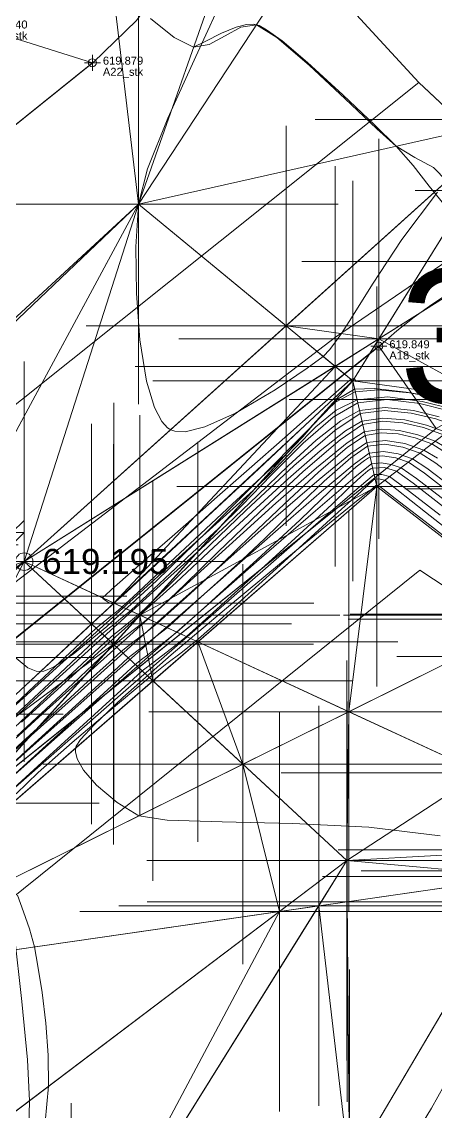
# Model space of a CAD drawing. Header units: metres. Extents: x 7511918 to 7512107, y 4692231 to 4692386.
# Drawn here: x 7511978.06 to 7511984.28, y 4692341.53 to 4692357.88 of the extents above; entities that cross this region are included whole.
import ezdxf

# ---------------------------------------------------------------- set-up
doc = ezdxf.new("R2010")
doc.units = ezdxf.units.M
for name, color, linetype, lineweight in [('A - Rrugë_Pen_No__1', 7, 'Continuous', 0), ('germimi  modeli pikat', 1, 'Continuous', 0), ('germimi modeli izo hipse', 11, 'Continuous', 0), ('germimi modeli izo hipse krysore', 11, 'Continuous', 0), ('germimi modeli trek', 1, 'Continuous', 0), ('Nr Parceles Baze', 7, 'Continuous', 0), ('parcela', 7, 'Continuous', 0), ('Parcela Fqinje', 251, 'Continuous', 0), ('rruga_matjet', 45, 'Continuous', 0), ('shtyll elektrike', 1, 'Continuous', 0), ('terreni  izohipset themelore', 211, 'Continuous', 0), ('terreni  pikat modelit', 133, 'Continuous', 0), ('terreni izohipset kryesore', 212, 'Continuous', 0), ('terreni trek modelit', 132, 'Continuous', 0), ('Themel pllaka o3 ferizaj pikat', 30, 'Continuous', 0), ('vellimi  izo kryesore', 97, 'Continuous', 0), ('vellimi  pikat', 97, 'Continuous', 0), ('vellimi  trek', 97, 'Continuous', 0), ('vellimi izo themelore', 97, 'Continuous', 0)]:
    doc.layers.add(name, color=color, linetype=linetype, lineweight=lineweight)
doc.styles.get("Standard").update_dxf_attribs({"font": 'arial.ttf'})

# ---------------------------------------------------------------- blocks, each defined once
blk = doc.blocks.new('Pole electricity_ Shtyllë Elekrike Druri - tension i lartë')
at = {"color": 1, "linetype": 'ByBlock', "lineweight": 0, "flags": 128}
for points in [[(0, 0.5), (0, 2.35), (-0.7, 1.65), (0, 1.65), (-0.7, 0.95)], [(-0.35, 0.95), (-0.7, 0.95), (-0.7, 1.3)]]:
    blk.add_lwpolyline(points, dxfattribs=at)
at = {"color": 1, "linetype": 'ByBlock', "lineweight": 0}
blk.add_circle((0, 0), 0.5, dxfattribs=at)
blk = doc.blocks.new('Shtylle_Elekrike_Druri')
at = {"color": 1, "lineweight": 0}
blk.add_blockref('Pole electricity_ Shtyllë Elekrike Druri - tension i lartë', (0, 0), dxfattribs=at)
blk = doc.blocks.new('*U61', base_point=(7511978.1, 4692349.784, 619.195))
at = {"layer": 'shtyll elektrike', "color": 0, "linetype": 'ByBlock', "lineweight": -2, "xscale": 0.2631578938478685, "yscale": 0.2631578938478685, "zscale": 0.2631578938478685}
blk.add_blockref('Shtylle_Elekrike_Druri', (7511978.1, 4692349.784, 619.195), dxfattribs=at)
at = {"layer": 'shtyll elektrike', "linetype": 'ByBlock', "insert": (7511978.37, 4692349.784, 619.195), "char_height": 0.375, "attachment_point": 4}
blk.add_mtext('619.195', dxfattribs=at)
blk = doc.blocks.new('*U345', base_point=(7511983.421, 4692353.012, 619.849))
at = {"layer": 'rruga_matjet', "linetype": 'ByBlock', "lineweight": -2}
for p, q in [((7511983.301, 4692353.012, 619.849), (7511983.541, 4692353.012, 619.849)), ((7511983.421, 4692352.892, 619.849), (7511983.421, 4692353.132, 619.849))]:
    blk.add_line(p, q, dxfattribs=at)
blk.add_circle((7511983.421, 4692353.012, 619.849), 0.06, dxfattribs=at)
at = {"layer": 'rruga_matjet', "linetype": 'ByBlock', "char_height": 0.12}
for s, insert, attachment_point in [('{\\fArial|b0|i0|c0|p34;\\C256;619.849}', (7511983.578, 4692353.042, 619.849), 4), ('{\\fArial|b0|i0|c0|p34;\\C256;A18_stk}', (7511983.578, 4692352.936, 619.849), 1)]:
    blk.add_mtext(s, dxfattribs=dict(at, insert=insert, attachment_point=attachment_point))
blk = doc.blocks.new('*U350', base_point=(7511979.122, 4692357.264, 619.879))
at = {"layer": 'rruga_matjet', "linetype": 'ByBlock', "lineweight": -2}
for p, q in [((7511979.002, 4692357.264, 619.879), (7511979.242, 4692357.264, 619.879)), ((7511979.122, 4692357.144, 619.879), (7511979.122, 4692357.384, 619.879))]:
    blk.add_line(p, q, dxfattribs=at)
blk.add_circle((7511979.122, 4692357.264, 619.879), 0.06, dxfattribs=at)
at = {"layer": 'rruga_matjet', "linetype": 'ByBlock', "char_height": 0.12}
for s, insert, attachment_point in [('{\\fArial|b0|i0|c0|p34;\\C256;619.879}', (7511979.28, 4692357.294, 619.879), 4), ('{\\fArial|b0|i0|c0|p34;\\C256;A22_stk}', (7511979.28, 4692357.188, 619.879), 1)]:
    blk.add_mtext(s, dxfattribs=dict(at, insert=insert, attachment_point=attachment_point))
blk = doc.blocks.new('*U353', base_point=(7511977.387, 4692357.806, 619.84))
at = {"layer": 'rruga_matjet', "linetype": 'ByBlock', "lineweight": -2}
for p, q in [((7511977.387, 4692357.686, 619.84), (7511977.387, 4692357.926, 619.84)), ((7511977.267, 4692357.806, 619.84), (7511977.507, 4692357.806, 619.84))]:
    blk.add_line(p, q, dxfattribs=at)
blk.add_circle((7511977.387, 4692357.806, 619.84), 0.06, dxfattribs=at)
at = {"layer": 'rruga_matjet', "linetype": 'ByBlock', "char_height": 0.12}
for s, insert, attachment_point in [('{\\fArial|b0|i0|c0|p34;\\C256;619.840}', (7511977.544, 4692357.836, 619.84), 4), ('{\\fArial|b0|i0|c0|p34;\\C256;A34_stk}', (7511977.544, 4692357.73, 619.84), 1)]:
    blk.add_mtext(s, dxfattribs=dict(at, insert=insert, attachment_point=attachment_point))

msp = doc.modelspace()

# ---------------------------------------------------------------- linework, layer by layer
at = {"layer": 'A - Rrugë_Pen_No__1', "color": 5, "linetype": 'Continuous', "lineweight": 13}
msp.add_lwpolyline([(7511924.358, 4692313.278), (7511979.135, 4692357.266), (7511979.783, 4692357.897), (7511980.312, 4692358.629), (7511980.705, 4692359.443), (7511981.002, 4692360.632), (7511981.013, 4692361.858), (7511980.737, 4692363.052), (7511980.189, 4692364.149), (7511979.399, 4692365.086), (7511974.582, 4692369.882), (7511969.971, 4692374.875)], dxfattribs=at)
for points in [[(7512057.317, 4692333.301, -0.166623), (7512008.192, 4692343.164, -0.026969), (7511992.916, 4692353.524, 0.354905), (7511983.439, 4692353.026), (7511972.538, 4692344.272), (7511925.79, 4692306.725)], [(7512057.317, 4692328.478, -0.165277), (7512005.772, 4692339.077, -0.032931), (7511987.41, 4692351.797), (7511986.673, 4692352.201), (7511985.843, 4692352.338), (7511985.015, 4692352.192), (7511984.282, 4692351.78), (7511967.317, 4692338.154), (7511926.891, 4692305.686)]]:
    msp.add_lwpolyline(points, format="xyb", dxfattribs=at)
at = {"layer": 'germimi  modeli pikat', "color": 1, "linetype": 'Continuous', "lineweight": 0}
for p, q in [((7511979.813, 4692354.295, 619.718), (7511979.813, 4692355.995, 619.718)), ((7511978.963, 4692355.145, 619.718), (7511980.663, 4692355.145, 619.718)), ((7511983.029, 4692351.643, 619.77), (7511983.029, 4692353.343, 619.77)), ((7511982.179, 4692352.493, 619.77), (7511983.879, 4692352.493, 619.77)), ((7511984.227, 4692352.216, 619.726), (7511985.927, 4692352.216, 619.726)), ((7511983.391, 4692350.06, 609.88), (7511983.391, 4692351.76, 609.88)), ((7511982.541, 4692350.91, 609.88), (7511984.241, 4692350.91, 609.88))]:
    msp.add_line(p, q, dxfattribs=at)
at = {"layer": 'germimi modeli izo hipse', "color": 11, "linetype": 'Continuous', "lineweight": 0}
for points, elevation in [([(7511984.398, 4692355.145), (7511984.178, 4692355.411), (7511983.936, 4692355.723), (7511983.682, 4692356.012), (7511983.361, 4692356.326), (7511982.882, 4692356.783), (7511982.353, 4692357.266), (7511981.968, 4692357.59), (7511981.737, 4692357.759), (7511981.625, 4692357.821), (7511981.583, 4692357.834), (7511981.537, 4692357.84), (7511981.437, 4692357.835), (7511981.278, 4692357.797), (7511981.062, 4692357.709), (7511980.816, 4692357.582), (7511980.641, 4692357.496)], 620), ([(7511984.538, 4692351.43), (7511984.268, 4692351.589), (7511984.005, 4692351.685), (7511983.733, 4692351.75), (7511983.462, 4692351.77), (7511983.203, 4692351.729), (7511982.944, 4692351.564), (7511982.484, 4692351.189), (7511981.877, 4692350.658), (7511981.173, 4692350.027), (7511980.425, 4692349.348), (7511979.684, 4692348.675), (7511979.002, 4692348.064), (7511978.434, 4692347.554), (7511977.844, 4692347.016)], 615), ([(7511984.644, 4692349.975), (7511984.05, 4692350.433), (7511983.668, 4692350.728), (7511983.48, 4692350.873), (7511983.419, 4692350.92), (7511983.411, 4692350.926), (7511983.409, 4692350.926), (7511983.395, 4692350.928), (7511983.386, 4692350.929), (7511983.386, 4692350.929), (7511983.378, 4692350.923), (7511983.314, 4692350.871), (7511983.113, 4692350.709), (7511982.682, 4692350.361), (7511981.961, 4692349.772), (7511981.133, 4692349.086), (7511980.304, 4692348.384), (7511979.58, 4692347.746), (7511979.147, 4692347.337), (7511978.943, 4692347.115), (7511978.877, 4692347.017), (7511978.867, 4692346.986), (7511978.869, 4692346.933), (7511978.896, 4692346.825), (7511978.987, 4692346.657), (7511979.182, 4692346.432), (7511979.494, 4692346.174), (7511979.82, 4692345.971), (7511980.247, 4692345.908), (7511981.068, 4692345.882), (7511982.129, 4692345.858), (7511983.272, 4692345.8), (7511984.343, 4692345.674)], 610), ([(7511984.877, 4692342.779), (7511984.212, 4692341.587), (7511983.42, 4692340.288)], 610)]:
    msp.add_lwpolyline(points, dxfattribs=dict(at, elevation=elevation))
at = {"layer": 'germimi modeli izo hipse krysore', "color": 11, "linetype": 'Continuous', "lineweight": 0}
for points, elevation in [([(7511984.344, 4692352.241), (7511983.83, 4692352.324), (7511983.356, 4692352.378), (7511983.057, 4692352.37), (7511982.811, 4692352.226), (7511982.599, 4692352.007), (7511982.379, 4692351.778), (7511982.109, 4692351.508), (7511981.569, 4692350.96), (7511980.861, 4692350.25), (7511980.084, 4692349.495), (7511979.338, 4692348.813), (7511978.832, 4692348.398), (7511978.538, 4692348.202), (7511978.394, 4692348.141), (7511978.341, 4692348.134), (7511978.277, 4692348.142), (7511978.154, 4692348.192), (7511977.981, 4692348.335)], 619), ([(7511984.518, 4692352.075), (7511984.07, 4692352.185), (7511983.555, 4692352.252), (7511983.094, 4692352.21), (7511982.782, 4692352.054), (7511982.475, 4692351.803), (7511982.169, 4692351.493), (7511981.857, 4692351.163), (7511981.535, 4692350.849), (7511981.186, 4692350.536), (7511980.524, 4692349.94), (7511979.63, 4692349.133), (7511978.586, 4692348.19), (7511977.473, 4692347.185)], 618), ([(7511984.327, 4692351.953), (7511983.94, 4692352.048), (7511983.518, 4692352.094), (7511983.13, 4692352.05), (7511982.849, 4692351.896), (7511982.483, 4692351.605), (7511982.06, 4692351.219), (7511981.603, 4692350.781), (7511981.138, 4692350.334), (7511980.691, 4692349.921), (7511980.25, 4692349.526), (7511979.554, 4692348.896), (7511978.677, 4692348.102), (7511977.696, 4692347.213)], 617), ([(7511984.439, 4692351.722), (7511984.137, 4692351.831), (7511983.81, 4692351.91), (7511983.48, 4692351.936), (7511983.167, 4692351.89), (7511982.919, 4692351.746), (7511982.54, 4692351.444), (7511982.062, 4692351.026), (7511981.52, 4692350.531), (7511980.947, 4692350), (7511980.378, 4692349.473), (7511979.847, 4692348.992), (7511979.374, 4692348.569), (7511978.765, 4692348.017), (7511978.059, 4692347.374)], 616), ([(7511984.302, 4692351.334), (7511984.096, 4692351.456), (7511983.812, 4692351.554), (7511983.52, 4692351.601), (7511983.24, 4692351.569), (7511983.001, 4692351.406), (7511982.527, 4692351.014), (7511981.877, 4692350.453), (7511981.115, 4692349.78), (7511980.3, 4692349.054), (7511979.495, 4692348.332), (7511978.761, 4692347.673), (7511978.158, 4692347.135), (7511977.585, 4692346.62)], 614), ([(7511984.495, 4692350.914), (7511984.142, 4692351.184), (7511983.925, 4692351.324), (7511983.71, 4692351.398), (7511983.489, 4692351.434), (7511983.277, 4692351.409), (7511983.052, 4692351.245), (7511982.56, 4692350.833), (7511981.868, 4692350.235), (7511981.044, 4692349.513), (7511980.155, 4692348.73), (7511979.27, 4692347.945), (7511978.456, 4692347.222), (7511977.781, 4692346.622)], 613), ([(7511984.422, 4692350.695), (7511983.984, 4692351.032), (7511983.754, 4692351.191), (7511983.608, 4692351.242), (7511983.457, 4692351.266), (7511983.313, 4692351.249), (7511983.064, 4692351.053), (7511982.471, 4692350.547), (7511981.627, 4692349.815), (7511980.623, 4692348.938), (7511979.554, 4692347.999), (7511978.511, 4692347.081), (7511977.588, 4692346.266)], 612), ([(7511984.341, 4692350.48), (7511983.818, 4692350.883), (7511983.583, 4692351.059), (7511983.466, 4692351.088), (7511983.35, 4692351.089), (7511983.13, 4692350.904), (7511982.557, 4692350.409), (7511981.719, 4692349.68), (7511980.7, 4692348.791), (7511979.587, 4692347.819), (7511978.466, 4692346.838), (7511977.424, 4692345.926)], 611)]:
    msp.add_lwpolyline(points, dxfattribs=dict(at, elevation=elevation))
at = {"layer": 'germimi modeli trek', "color": 1, "linetype": 'Continuous', "lineweight": 0}
for points in [[(7512000.141, 4692357.166, 620.72), (7511984.329, 4692372.808, 620.789), (7511983.346, 4692371.786, 620.769)], [(7511983.346, 4692371.786, 620.769), (7511983.357, 4692371.604, 620.635), (7512000.141, 4692357.166, 620.72)], [(7511993.109, 4692355.881, 620.486), (7511983.357, 4692371.604, 620.635), (7511979.545, 4692367.785, 620.538)], [(7511993.109, 4692355.881, 620.486), (7512000.086, 4692357.084, 620.646), (7511983.357, 4692371.604, 620.635)], [(7511983.357, 4692371.604, 620.635), (7512000.086, 4692357.084, 620.646), (7512000.141, 4692357.166, 620.72)], [(7511979.545, 4692367.785, 620.538), (7511989.669, 4692358.793, 620.577), (7511993.109, 4692355.881, 620.486)], [(7511982.587, 4692363.023, 620.663), (7511979.813, 4692355.145, 619.718), (7511984.282, 4692361.934, 620.43)], [(7511984.282, 4692361.934, 620.43), (7511979.813, 4692355.145, 619.718), (7511985.465, 4692356.412, 620.13)], [(7511979.813, 4692355.145, 619.718), (7511983.029, 4692352.493, 619.77), (7511985.465, 4692356.412, 620.13)], [(7511985.465, 4692356.412, 620.13), (7511983.029, 4692352.493, 619.77), (7511985.077, 4692352.216, 619.726)], [(7511959.685, 4692336.574, 617.578), (7511973.702, 4692343.821, 618.238), (7511979.813, 4692355.145, 619.718)], [(7511983.029, 4692352.493, 619.77), (7511979.813, 4692355.145, 619.718), (7511973.702, 4692343.821, 618.238)], [(7511974.871, 4692343.519, 610.106), (7511983.029, 4692352.493, 619.77), (7511973.702, 4692343.821, 618.238)], [(7511974.871, 4692343.519, 610.106), (7511983.391, 4692350.91, 609.88), (7511983.029, 4692352.493, 619.77)], [(7511985.077, 4692352.216, 619.726), (7511983.029, 4692352.493, 619.77), (7511983.391, 4692350.91, 609.88)], [(7511985.077, 4692352.216, 619.726), (7511983.391, 4692350.91, 609.88), (7511985.889, 4692348.979, 609.87)], [(7511983.391, 4692350.91, 609.88), (7511974.871, 4692343.519, 610.106), (7511985.889, 4692348.979, 609.87)], [(7511974.871, 4692343.519, 610.106), (7511990.108, 4692345.718, 609.956), (7511985.889, 4692348.979, 609.87)], [(7511974.871, 4692343.519, 610.106), (7511983.234, 4692325.844, 609.9), (7511990.108, 4692345.718, 609.956)], [(7511983.234, 4692325.844, 609.9), (7511996.919, 4692341.999, 610.017), (7511990.108, 4692345.718, 609.956)], [(7511974.871, 4692343.519, 610.106), (7511969.891, 4692322.577, 609.961), (7511983.234, 4692325.844, 609.9)], [(7511983.234, 4692325.844, 609.9), (7511986.95, 4692324.418, 610.082), (7511996.919, 4692341.999, 610.017)]]:
    msp.add_3dface(points, dxfattribs=at)
at = {"layer": 'parcela', "elevation": 609.752}
msp.add_lwpolyline([(7512014.001, 4692331.061), (7512007.601, 4692322.736), (7511996.728, 4692308.593), (7511996.478, 4692308.808), (7511984.225, 4692318.67), (7511979.511, 4692314.209), (7511960.838, 4692336.459), (7511966.627, 4692340.808), (7511982.769, 4692353.148), (7511985.853, 4692355.253), (7512004.361, 4692337.945), (7512007.31, 4692335.187), (7512013.22, 4692331.467), (7512014.001, 4692331.061)], dxfattribs=at)
at = {"layer": 'Parcela Fqinje', "elevation": 609.752, "flags": 128}
for points in [[(7512100.154, 4692320.526), (7512099.37, 4692321.114), (7512090.4, 4692328.334), (7512084.23, 4692331.224), (7512078.21, 4692330.164), (7512066.38, 4692329.075), (7512056.28, 4692327.065), (7512044.93, 4692326.926), (7512038.19, 4692326.936), (7512031.28, 4692327.606), (7512025.23, 4692326.976), (7512017.28, 4692329.357), (7512013.22, 4692331.467), (7512007.31, 4692335.187), (7511984.021, 4692356.967), (7511973.491, 4692368.387), (7511969.121, 4692372.097), (7511960.895, 4692377.202)], [(7512042.427, 4692243.089), (7512036.416, 4692234.41), (7512024.736, 4692231.331), (7512026.537, 4692239.37), (7512014.952, 4692250.065), (7512021.597, 4692257.99), (7512022.307, 4692258.85), (7512017.867, 4692262.99), (7512009.674, 4692254.166), (7511990.138, 4692265.631), (7511972.308, 4692273.251), (7511941.458, 4692293.101), (7511928.331, 4692300.748), (7511927.019, 4692301.512), (7511918.211, 4692306.549), (7511919.271, 4692307.313), (7511925.6, 4692312.428), (7511939.02, 4692321.55), (7511937.962, 4692322.418), (7511950.248, 4692331.332), (7511962.497, 4692339.88), (7511968.34, 4692344.458), (7511984.021, 4692356.967), (7511985.853, 4692355.253)]]:
    msp.add_lwpolyline(points, dxfattribs=at)
at = {"layer": 'rruga_matjet'}
msp.add_polyline3d([(7511977.387, 4692357.806, 619.84), (7511947.655, 4692333.937, 617.362), (7511938.212, 4692326.352, 617.264), (7511937.115, 4692328.317, 617.478), (7511931.708, 4692335.012, 617.51), (7511919.54, 4692330.522, 617.115), (7511924.362, 4692320.692, 616.987), (7511926.97, 4692315.376, 616.987), (7511938.668, 4692324.766, 617.224), (7511948.568, 4692332.719, 617.373), (7511979.122, 4692357.264, 619.879)], close=True, dxfattribs=at)
msp.add_polyline3d([(7511939.574, 4692317.73, 616.941), (7511940.465, 4692316.601, 616.986), (7511952.838, 4692326.546, 617.18), (7511984.282, 4692351.78, 619.849), (7511983.421, 4692353.012, 619.849), (7511951.951, 4692327.772, 617.213), (7511939.574, 4692317.73, 616.941)], dxfattribs=at)
at = {"layer": 'terreni  izohipset themelore', "color": 211, "linetype": 'Continuous', "lineweight": 0, "elevation": 619}
msp.add_lwpolyline([(7511978.051, 4692339.825), (7511978.121, 4692340.448), (7511978.164, 4692341.082), (7511978.178, 4692341.7), (7511978.148, 4692342.313), (7511978.066, 4692343.187), (7511977.947, 4692344.219)], dxfattribs=at)
at = {"layer": 'terreni  pikat modelit', "color": 133, "linetype": 'Continuous', "lineweight": 0}
for p, q in [((7511979.813, 4692354.295, 619.718), (7511979.813, 4692355.995, 619.718)), ((7511978.963, 4692355.145, 619.718), (7511980.663, 4692355.145, 619.718)), ((7511978.1, 4692348.934, 619.195), (7511978.1, 4692350.634, 619.195)), ((7511977.25, 4692349.784, 619.195), (7511978.95, 4692349.784, 619.195)), ((7511984.106, 4692346.616, 619.07), (7511985.806, 4692346.616, 619.07)), ((7511982.942, 4692344.452, 619.942), (7511982.942, 4692346.152, 619.942)), ((7511982.092, 4692345.302, 619.942), (7511983.792, 4692345.302, 619.942))]:
    msp.add_line(p, q, dxfattribs=at)
at = {"layer": 'terreni izohipset kryesore', "color": 212, "linetype": 'Continuous', "lineweight": 0, "elevation": 620}
msp.add_lwpolyline([(7511979.997, 4692357.925), (7511980.351, 4692357.641), (7511980.641, 4692357.496), (7511980.875, 4692357.536), (7511981.114, 4692357.668), (7511981.352, 4692357.798), (7511981.583, 4692357.834), (7511981.892, 4692357.642), (7511982.378, 4692357.226), (7511982.918, 4692356.724), (7511983.393, 4692356.273), (7511983.682, 4692356.012), (7511983.963, 4692355.845), (7511984.241, 4692355.695), (7511984.441, 4692355.49)], dxfattribs=at)
at = {"layer": 'terreni trek modelit', "color": 132, "linetype": 'Continuous', "lineweight": 0}
for points in [[(7512000.141, 4692357.166, 620.72), (7511984.329, 4692372.808, 620.789), (7511983.346, 4692371.786, 620.769)], [(7511983.346, 4692371.786, 620.769), (7511983.357, 4692371.604, 620.635), (7512000.141, 4692357.166, 620.72)], [(7511993.109, 4692355.881, 620.486), (7511983.357, 4692371.604, 620.635), (7511979.545, 4692367.785, 620.538)], [(7511993.109, 4692355.881, 620.486), (7512000.086, 4692357.084, 620.646), (7511983.357, 4692371.604, 620.635)], [(7511983.357, 4692371.604, 620.635), (7512000.086, 4692357.084, 620.646), (7512000.141, 4692357.166, 620.72)], [(7511979.545, 4692367.785, 620.538), (7511989.669, 4692358.793, 620.577), (7511993.109, 4692355.881, 620.486)], [(7511978.442, 4692366.69, 620.705), (7511979.813, 4692355.145, 619.718), (7511982.587, 4692363.023, 620.663)], [(7511982.587, 4692363.023, 620.663), (7511979.813, 4692355.145, 619.718), (7511984.282, 4692361.934, 620.43)], [(7511984.282, 4692361.934, 620.43), (7511979.813, 4692355.145, 619.718), (7511985.465, 4692356.412, 620.13)], [(7511989.434, 4692356.897, 620.629), (7511985.465, 4692356.412, 620.13), (7511978.1, 4692349.784, 619.195)], [(7511984.956, 4692346.616, 619.07), (7511989.434, 4692356.897, 620.629), (7511978.1, 4692349.784, 619.195)], [(7511985.465, 4692356.412, 620.13), (7511979.813, 4692355.145, 619.718), (7511978.1, 4692349.784, 619.195)], [(7511978.1, 4692349.784, 619.195), (7511979.813, 4692355.145, 619.718), (7511971.86, 4692347.574, 618.86)], [(7511971.86, 4692347.574, 618.86), (7511961.304, 4692337.446, 617.641), (7511978.1, 4692349.784, 619.195)], [(7511978.1, 4692349.784, 619.195), (7511961.304, 4692337.446, 617.641), (7511964.056, 4692336.48, 617.849)], [(7511978.1, 4692349.784, 619.195), (7511964.056, 4692336.48, 617.849), (7511971.149, 4692336.384, 617.61)], [(7511982.942, 4692345.302, 619.942), (7511978.1, 4692349.784, 619.195), (7511971.149, 4692336.384, 617.61)], [(7511982.942, 4692345.302, 619.942), (7511984.956, 4692346.616, 619.07), (7511978.1, 4692349.784, 619.195)], [(7511982.942, 4692345.302, 619.942), (7511985.812, 4692345.462, 618.906), (7511984.956, 4692346.616, 619.07)], [(7511982.982, 4692340.669, 619.6), (7511985.812, 4692345.462, 618.906), (7511982.942, 4692345.302, 619.942)], [(7511982.982, 4692340.669, 619.6), (7511991.155, 4692340.566, 618.46), (7511985.812, 4692345.462, 618.906)], [(7511971.149, 4692336.384, 617.61), (7511978.806, 4692338.664, 619.238), (7511982.942, 4692345.302, 619.942)], [(7511978.806, 4692338.664, 619.238), (7511982.982, 4692340.669, 619.6), (7511982.942, 4692345.302, 619.942)]]:
    msp.add_3dface(points, dxfattribs=at)
at = {"layer": 'Themel pllaka o3 ferizaj pikat', "elevation": 609.752, "flags": 128}
msp.add_lwpolyline([(7512009.128, 4692333.136), (7511999.067, 4692317.853), (7511996.7, 4692314.26), (7511986.973, 4692320.665, 0.158744), (7511982.972, 4692321.761, 0.158634), (7511979.093, 4692320.292), (7511976.341, 4692318.082), (7511974.776, 4692320.031), (7511963.942, 4692333.519), (7511984.035, 4692349.657)], format="xyb", close=True, dxfattribs=at)
at = {"layer": 'vellimi  izo kryesore', "color": 97, "linetype": 'Continuous', "lineweight": 0}
for points, elevation in [([(7511984.354, 4692352.231), (7511983.88, 4692352.315), (7511983.417, 4692352.36), (7511983.066, 4692352.329), (7511982.772, 4692352.172), (7511982.52, 4692351.933), (7511982.28, 4692351.656), (7511982.022, 4692351.385), (7511981.714, 4692351.1), (7511981.227, 4692350.648), (7511980.666, 4692350.125), (7511980.133, 4692349.629), (7511979.734, 4692349.257), (7511979.57, 4692349.105), (7511979.508, 4692349.053), (7511979.444, 4692349.002), (7511979.338, 4692348.916), (7511979.18, 4692348.785), (7511979.007, 4692348.625), (7511978.639, 4692348.281), (7511978.164, 4692347.836), (7511977.671, 4692347.373)], -1), ([(7511984.473, 4692352.047), (7511984.038, 4692352.153), (7511983.546, 4692352.212), (7511983.104, 4692352.166), (7511982.737, 4692351.95), (7511982.286, 4692351.558), (7511981.81, 4692351.085), (7511981.367, 4692350.627), (7511981.017, 4692350.28), (7511980.622, 4692349.915), (7511980.209, 4692349.529), (7511979.869, 4692349.21), (7511979.693, 4692349.048), (7511979.552, 4692348.931), (7511979.443, 4692348.843), (7511979.356, 4692348.773), (7511979.27, 4692348.701), (7511979.154, 4692348.594), (7511978.893, 4692348.35), (7511978.547, 4692348.025), (7511978.173, 4692347.675), (7511977.831, 4692347.355)], -2), ([(7511984.566, 4692351.821), (7511984.277, 4692351.923), (7511983.905, 4692352.012), (7511983.507, 4692352.051), (7511983.141, 4692352.003), (7511982.76, 4692351.749), (7511982.146, 4692351.22), (7511981.432, 4692350.556), (7511980.751, 4692349.9), (7511980.233, 4692349.393), (7511980.012, 4692349.175), (7511979.914, 4692349.083), (7511979.815, 4692348.991), (7511979.694, 4692348.891), (7511979.529, 4692348.756), (7511979.441, 4692348.684), (7511979.4, 4692348.651), (7511979.36, 4692348.618), (7511979.234, 4692348.501), (7511978.964, 4692348.248), (7511978.685, 4692347.986), (7511978.425, 4692347.742), (7511977.947, 4692347.294)], -3), ([(7511984.391, 4692351.684), (7511984.091, 4692351.794), (7511983.781, 4692351.867), (7511983.472, 4692351.888), (7511983.178, 4692351.839), (7511982.842, 4692351.612), (7511982.288, 4692351.133), (7511981.635, 4692350.528), (7511981.005, 4692349.924), (7511980.516, 4692349.448), (7511980.287, 4692349.226), (7511980.151, 4692349.103), (7511980.021, 4692348.985), (7511979.956, 4692348.926), (7511979.909, 4692348.89), (7511979.862, 4692348.853), (7511979.756, 4692348.771), (7511979.567, 4692348.624), (7511979.452, 4692348.533), (7511979.386, 4692348.474), (7511979.321, 4692348.414), (7511979.131, 4692348.236), (7511978.653, 4692347.788), (7511977.99, 4692347.167)], -4), ([(7511984.625, 4692350.99), (7511984.274, 4692351.262), (7511984.039, 4692351.412), (7511983.779, 4692351.502), (7511983.51, 4692351.544), (7511983.253, 4692351.513), (7511983.003, 4692351.342), (7511982.603, 4692350.988), (7511982.141, 4692350.549), (7511981.703, 4692350.126), (7511981.377, 4692349.817), (7511981.046, 4692349.517), (7511980.701, 4692349.204), (7511980.411, 4692348.941), (7511980.244, 4692348.793), (7511980.077, 4692348.66), (7511979.924, 4692348.543), (7511979.791, 4692348.442), (7511979.662, 4692348.339), (7511979.504, 4692348.197), (7511979.163, 4692347.889), (7511978.705, 4692347.473), (7511978.195, 4692347.007), (7511977.697, 4692346.551)], -6), ([(7511984.53, 4692350.779), (7511984.106, 4692351.111), (7511983.864, 4692351.276), (7511983.674, 4692351.342), (7511983.478, 4692351.372), (7511983.29, 4692351.35), (7511983.29, 4692351.35), (7511983.266, 4692351.34), (7511983.205, 4692351.302), (7511983.082, 4692351.205), (7511982.872, 4692351.017), (7511982.563, 4692350.722), (7511982.234, 4692350.405), (7511981.922, 4692350.113), (7511981.591, 4692349.812), (7511981.216, 4692349.472), (7511980.853, 4692349.143), (7511980.559, 4692348.877), (7511980.388, 4692348.727), (7511980.22, 4692348.591), (7511980.055, 4692348.464), (7511979.954, 4692348.388), (7511979.86, 4692348.315), (7511979.767, 4692348.241), (7511979.579, 4692348.072), (7511979.122, 4692347.657), (7511978.495, 4692347.085), (7511977.796, 4692346.448)], -7), ([(7511984.436, 4692350.568), (7511983.937, 4692350.96), (7511983.688, 4692351.14), (7511983.507, 4692351.195), (7511983.328, 4692351.186), (7511983.328, 4692351.186), (7511983.308, 4692351.178), (7511983.257, 4692351.144), (7511983.15, 4692351.055), (7511982.97, 4692350.888), (7511982.715, 4692350.642), (7511982.468, 4692350.409), (7511982.167, 4692350.136), (7511981.709, 4692349.72), (7511981.207, 4692349.265), (7511980.777, 4692348.876), (7511980.533, 4692348.66), (7511980.311, 4692348.482), (7511980.093, 4692348.314), (7511979.985, 4692348.232), (7511979.928, 4692348.189), (7511979.872, 4692348.144), (7511979.672, 4692347.962), (7511979.155, 4692347.491), (7511978.424, 4692346.826), (7511977.585, 4692346.061)], -8), ([(7511984.68, 4692350.087), (7511984.123, 4692350.527), (7511983.691, 4692350.866), (7511983.512, 4692351.004), (7511983.439, 4692351.019), (7511983.365, 4692351.023), (7511983.365, 4692351.023), (7511983.358, 4692351.019), (7511983.332, 4692350.998), (7511983.268, 4692350.941), (7511983.155, 4692350.836), (7511983.013, 4692350.705), (7511982.812, 4692350.523), (7511982.402, 4692350.15), (7511981.884, 4692349.679), (7511981.356, 4692349.201), (7511980.92, 4692348.808), (7511980.677, 4692348.593), (7511980.455, 4692348.417), (7511980.238, 4692348.254), (7511980.016, 4692348.077), (7511979.773, 4692347.876), (7511979.342, 4692347.516), (7511978.82, 4692347.072), (7511978.31, 4692346.621), (7511977.978, 4692346.304)], -9), ([(7511978.001, 4692344.781), (7511978.091, 4692344.532), (7511978.18, 4692344.276), (7511978.252, 4692344.007), (7511978.306, 4692343.718), (7511978.367, 4692343.323), (7511978.423, 4692342.865), (7511978.459, 4692342.382), (7511978.465, 4692341.917), (7511978.414, 4692341.379), (7511978.31, 4692340.729), (7511978.186, 4692340.077), (7511978.076, 4692339.533), (7511978.012, 4692339.21)], -9)]:
    msp.add_lwpolyline(points, dxfattribs=dict(at, elevation=elevation))
at = {"layer": 'vellimi  pikat', "color": 97, "linetype": 'Continuous', "lineweight": 0}
for p, q in [((7511979.813, 4692352.145), (7511979.813, 4692358.145)), ((7511982.465, 4692356.412), (7511988.465, 4692356.412)), ((7511982.028, 4692350.319, 0.06), (7511982.028, 4692356.319, 0.06)), ((7511983.421, 4692350.123, -0.04), (7511983.421, 4692356.123, -0.04)), ((7511982.764, 4692349.711, -0.019), (7511982.764, 4692355.711, -0.019)), ((7511983.029, 4692349.493, 0.002), (7511983.029, 4692355.493, 0.002)), ((7511983.967, 4692355.349, -0.392), (7511989.967, 4692355.349, -0.392)), ((7511976.813, 4692355.145), (7511982.813, 4692355.145)), ((7511982.268, 4692354.283, -0.177), (7511988.268, 4692354.283, -0.177)), ((7511983.391, 4692347.91, -9.693), (7511983.391, 4692353.91, -9.693)), ((7511979.028, 4692353.319, 0.06), (7511985.028, 4692353.319, 0.06)), ((7511980.421, 4692353.123, -0.04), (7511986.421, 4692353.123, -0.04)), ((7511978.1, 4692346.784, -0.076), (7511978.1, 4692352.784, -0.076)), ((7511979.764, 4692352.711, -0.019), (7511985.764, 4692352.711, -0.019)), ((7511980.029, 4692352.493, 0.002), (7511986.029, 4692352.493, 0.002)), ((7511979.446, 4692346.162, 0.011), (7511979.446, 4692352.162, 0.011)), ((7511982.077, 4692352.216, -0.093), (7511988.077, 4692352.216, -0.093)), ((7511979.11, 4692345.849, -0.225), (7511979.11, 4692351.849, -0.225)), ((7511979.837, 4692345.981, -3.175), (7511979.837, 4692351.981, -3.175)), ((7511979.439, 4692345.544, -3.884), (7511979.439, 4692351.544, -3.884)), ((7511980.705, 4692345.58, -9.196), (7511980.705, 4692351.58, -9.196)), ((7511980.032, 4692344.996, -9.524), (7511980.032, 4692350.996, -9.524)), ((7511980.391, 4692350.91, -9.693), (7511986.391, 4692350.91, -9.693)), ((7511983.81, 4692350.874, -0.272), (7511989.81, 4692350.874, -0.272)), ((7511982.971, 4692344.533, -9.174), (7511982.971, 4692350.533, -9.174)), ((7511975.1, 4692349.784, -0.076), (7511981.1, 4692349.784, -0.076)), ((7511981.382, 4692343.746, -9.735), (7511981.382, 4692349.746, -9.735)), ((7511973.641, 4692349.267, -0.167), (7511979.641, 4692349.267, -0.167)), ((7511976.446, 4692349.162, 0.011), (7511982.446, 4692349.162, 0.011)), ((7511976.837, 4692348.981, -3.175), (7511982.837, 4692348.981, -3.175)), ((7511982.889, 4692348.979, -9.554), (7511988.889, 4692348.979, -9.554)), ((7511982.961, 4692348.923, -9.548), (7511988.961, 4692348.923, -9.548)), ((7511982.993, 4692348.997, -9.212), (7511988.993, 4692348.997, -9.212)), ((7511976.11, 4692348.849, -0.225), (7511982.11, 4692348.849, -0.225)), ((7511977.705, 4692348.58, -9.196), (7511983.705, 4692348.58, -9.196)), ((7511976.439, 4692348.544, -3.884), (7511982.439, 4692348.544, -3.884)), ((7511973.145, 4692348.348, -0.184), (7511979.145, 4692348.348, -0.184)), ((7511982.942, 4692342.302, -9.936), (7511982.942, 4692348.302, -9.936)), ((7511983.689, 4692348.361, -9.515), (7511989.689, 4692348.361, -9.515)), ((7511977.032, 4692347.996, -9.524), (7511983.032, 4692347.996, -9.524)), ((7511982.519, 4692341.623, -9.839), (7511982.519, 4692347.623, -9.839)), ((7511982.947, 4692341.685, -9.87), (7511982.947, 4692347.685, -9.87)), ((7511972.686, 4692347.497, -0.245), (7511978.686, 4692347.497, -0.245)), ((7511979.971, 4692347.533, -9.174), (7511985.971, 4692347.533, -9.174)), ((7511981.932, 4692341.538, -9.706), (7511981.932, 4692347.538, -9.706)), ((7511978.382, 4692346.746, -9.735), (7511984.382, 4692346.746, -9.735)), ((7511981.956, 4692346.616, -9.117), (7511987.956, 4692346.616, -9.117)), ((7511973.222, 4692346.164, -0.115), (7511979.222, 4692346.164, -0.115)), ((7511982.812, 4692345.462, -8.92), (7511988.812, 4692345.462, -8.92)), ((7511979.942, 4692345.302, -9.936), (7511985.942, 4692345.302, -9.936)), ((7511983.155, 4692345.148, -8.882), (7511989.155, 4692345.148, -8.882)), ((7511982.577, 4692345.064, -8.963), (7511988.577, 4692345.064, -8.963)), ((7511979.947, 4692344.685, -9.87), (7511985.947, 4692344.685, -9.87)), ((7511978.932, 4692344.538, -9.706), (7511984.932, 4692344.538, -9.706)), ((7511979.519, 4692344.623, -9.839), (7511985.519, 4692344.623, -9.839)), ((7511982.982, 4692337.669, -9.6), (7511982.982, 4692343.669, -9.6)), ((7511978.806, 4692335.664, -9.206), (7511978.806, 4692341.664, -9.206))]:
    msp.add_line(p, q, dxfattribs=at)
at = {"layer": 'vellimi  trek', "color": 97, "linetype": 'Continuous', "lineweight": 0}
for points in [[(7512000.141, 4692357.166), (7511984.329, 4692372.808), (7511983.346, 4692371.786)], [(7512000.141, 4692357.166), (7511983.346, 4692371.786), (7511983.357, 4692371.604)], [(7511993.109, 4692355.881), (7511983.357, 4692371.604), (7511979.545, 4692367.785)], [(7511983.357, 4692371.604), (7511993.109, 4692355.881), (7512000.086, 4692357.084)], [(7511983.357, 4692371.604), (7512000.086, 4692357.084), (7512000.141, 4692357.166)], [(7511979.545, 4692367.785), (7511989.669, 4692358.793), (7511993.109, 4692355.881)], [(7511984.282, 4692361.934), (7511982.587, 4692363.023), (7511979.813, 4692355.145)], [(7511985.465, 4692356.412), (7511984.282, 4692361.934), (7511979.813, 4692355.145)], [(7511982.028, 4692353.319, 0.06), (7511985.465, 4692356.412), (7511979.813, 4692355.145)], [(7511983.421, 4692353.123, -0.04), (7511985.465, 4692356.412), (7511982.028, 4692353.319, 0.06)], [(7511985.268, 4692354.283, -0.177), (7511985.465, 4692356.412), (7511983.421, 4692353.123, -0.04)], [(7511976.641, 4692349.267, -0.167), (7511979.813, 4692355.145), (7511971.86, 4692347.574, -0.022)], [(7511976.641, 4692349.267, -0.167), (7511978.1, 4692349.784, -0.076), (7511979.813, 4692355.145)], [(7511982.028, 4692353.319, 0.06), (7511979.813, 4692355.145), (7511978.1, 4692349.784, -0.076)], [(7511985.077, 4692352.216, -0.093), (7511985.268, 4692354.283, -0.177), (7511983.421, 4692353.123, -0.04)], [(7511978.1, 4692349.784, -0.076), (7511982.764, 4692352.711, -0.019), (7511982.028, 4692353.319, 0.06)], [(7511983.421, 4692353.123, -0.04), (7511982.028, 4692353.319, 0.06), (7511982.764, 4692352.711, -0.019)], [(7511983.029, 4692352.493, 0.002), (7511983.421, 4692353.123, -0.04), (7511982.764, 4692352.711, -0.019)], [(7511985.077, 4692352.216, -0.093), (7511983.421, 4692353.123, -0.04), (7511983.029, 4692352.493, 0.002)], [(7511978.1, 4692349.784, -0.076), (7511979.446, 4692349.162, 0.011), (7511982.764, 4692352.711, -0.019)], [(7511983.029, 4692352.493, 0.002), (7511982.764, 4692352.711, -0.019), (7511979.446, 4692349.162, 0.011)], [(7511979.446, 4692349.162, 0.011), (7511979.837, 4692348.981, -3.175), (7511983.029, 4692352.493, 0.002)], [(7511979.837, 4692348.981, -3.175), (7511983.391, 4692350.91, -9.693), (7511983.029, 4692352.493, 0.002)], [(7511985.077, 4692352.216, -0.093), (7511983.029, 4692352.493, 0.002), (7511983.391, 4692350.91, -9.693)], [(7511985.077, 4692352.216, -0.093), (7511983.391, 4692350.91, -9.693), (7511985.889, 4692348.979, -9.554)], [(7511983.391, 4692350.91, -9.693), (7511979.837, 4692348.981, -3.175), (7511980.705, 4692348.58, -9.196)], [(7511983.391, 4692350.91, -9.693), (7511980.705, 4692348.58, -9.196), (7511982.971, 4692347.533, -9.174)], [(7511983.391, 4692350.91, -9.693), (7511982.971, 4692347.533, -9.174), (7511985.889, 4692348.979, -9.554)], [(7511978.1, 4692349.784, -0.076), (7511975.686, 4692347.497, -0.245), (7511976.222, 4692346.164, -0.115)], [(7511978.1, 4692349.784, -0.076), (7511976.145, 4692348.348, -0.184), (7511975.686, 4692347.497, -0.245)], [(7511976.145, 4692348.348, -0.184), (7511978.1, 4692349.784, -0.076), (7511976.641, 4692349.267, -0.167)], [(7511978.1, 4692349.784, -0.076), (7511976.222, 4692346.164, -0.115), (7511979.11, 4692348.849, -0.225)], [(7511979.11, 4692348.849, -0.225), (7511979.446, 4692349.162, 0.011), (7511978.1, 4692349.784, -0.076)], [(7511979.11, 4692348.849, -0.225), (7511979.439, 4692348.544, -3.884), (7511979.446, 4692349.162, 0.011)], [(7511979.439, 4692348.544, -3.884), (7511979.837, 4692348.981, -3.175), (7511979.446, 4692349.162, 0.011)], [(7511979.439, 4692348.544, -3.884), (7511980.032, 4692347.996, -9.524), (7511979.837, 4692348.981, -3.175)], [(7511980.032, 4692347.996, -9.524), (7511980.705, 4692348.58, -9.196), (7511979.837, 4692348.981, -3.175)], [(7511985.889, 4692348.979, -9.554), (7511982.971, 4692347.533, -9.174), (7511984.956, 4692346.616, -9.117)], [(7511976.222, 4692346.164, -0.115), (7511979.439, 4692348.544, -3.884), (7511979.11, 4692348.849, -0.225)], [(7511980.032, 4692347.996, -9.524), (7511981.382, 4692346.746, -9.735), (7511980.705, 4692348.58, -9.196)], [(7511981.382, 4692346.746, -9.735), (7511982.971, 4692347.533, -9.174), (7511980.705, 4692348.58, -9.196)], [(7511974.871, 4692343.519, -8.352), (7511980.032, 4692347.996, -9.524), (7511979.439, 4692348.544, -3.884)], [(7511979.439, 4692348.544, -3.884), (7511976.222, 4692346.164, -0.115), (7511974.871, 4692343.519, -8.352)], [(7511974.871, 4692343.519, -8.352), (7511981.382, 4692346.746, -9.735), (7511980.032, 4692347.996, -9.524)], [(7511981.382, 4692346.746, -9.735), (7511982.942, 4692345.302, -9.936), (7511982.971, 4692347.533, -9.174)], [(7511982.942, 4692345.302, -9.936), (7511984.956, 4692346.616, -9.117), (7511982.971, 4692347.533, -9.174)], [(7511981.382, 4692346.746, -9.735), (7511974.871, 4692343.519, -8.352), (7511981.932, 4692344.538, -9.706)], [(7511981.932, 4692344.538, -9.706), (7511982.942, 4692345.302, -9.936), (7511981.382, 4692346.746, -9.735)], [(7511982.942, 4692345.302, -9.936), (7511985.812, 4692345.462, -8.92), (7511984.956, 4692346.616, -9.117)], [(7511982.942, 4692345.302, -9.936), (7511985.577, 4692345.064, -8.963), (7511985.812, 4692345.462, -8.92)], [(7511982.519, 4692344.623, -9.839), (7511982.942, 4692345.302, -9.936), (7511981.932, 4692344.538, -9.706)], [(7511982.519, 4692344.623, -9.839), (7511982.947, 4692344.685, -9.87), (7511982.942, 4692345.302, -9.936)], [(7511982.947, 4692344.685, -9.87), (7511985.577, 4692345.064, -8.963), (7511982.942, 4692345.302, -9.936)], [(7511982.947, 4692344.685, -9.87), (7511982.982, 4692340.669, -9.6), (7511985.577, 4692345.064, -8.963)], [(7511988.338, 4692340.601, -8.911), (7511985.577, 4692345.064, -8.963), (7511982.982, 4692340.669, -9.6)], [(7511982.519, 4692344.623, -9.839), (7511982.982, 4692340.669, -9.6), (7511982.947, 4692344.685, -9.87)], [(7511974.871, 4692343.519, -8.352), (7511976.377, 4692340.337, -8.575), (7511981.932, 4692344.538, -9.706)], [(7511978.806, 4692338.664, -9.206), (7511981.932, 4692344.538, -9.706), (7511976.377, 4692340.337, -8.575)], [(7511978.806, 4692338.664, -9.206), (7511982.519, 4692344.623, -9.839), (7511981.932, 4692344.538, -9.706)], [(7511978.806, 4692338.664, -9.206), (7511982.982, 4692340.669, -9.6), (7511982.519, 4692344.623, -9.839)]]:
    msp.add_3dface(points, dxfattribs=at)
at = {"layer": 'vellimi izo themelore', "color": 97, "linetype": 'Continuous', "lineweight": 0}
msp.add_lwpolyline([(7511981.152, 4692358.393), (7511980.675, 4692357.358), (7511980.257, 4692356.431), (7511979.952, 4692355.672), (7511979.813, 4692355.145), (7511979.776, 4692354.504), (7511979.783, 4692353.802), (7511979.836, 4692353.107), (7511979.937, 4692352.49), (7511980.056, 4692352.097), (7511980.167, 4692351.886), (7511980.252, 4692351.792), (7511980.298, 4692351.762), (7511980.36, 4692351.739), (7511980.515, 4692351.732), (7511980.809, 4692351.804), (7511981.271, 4692352.012), (7511981.863, 4692352.36), (7511982.346, 4692352.685), (7511982.585, 4692352.859), (7511982.688, 4692352.963), (7511982.773, 4692353.08), (7511982.862, 4692353.202), (7511983.009, 4692353.437), (7511983.325, 4692353.946), (7511983.768, 4692354.613), (7511984.3, 4692355.323)], dxfattribs=at)
msp.add_lwpolyline([(7511983.029, 4692352.493), (7511983.034, 4692352.492), (7511983.062, 4692352.488), (7511983.081, 4692352.486), (7511983.051, 4692352.529), (7511983, 4692352.517), (7511982.859, 4692352.394), (7511982.498, 4692352.076), (7511982.008, 4692351.645), (7511981.477, 4692351.177), (7511980.995, 4692350.753), (7511980.651, 4692350.451), (7511980.32, 4692350.162), (7511979.956, 4692349.845), (7511979.619, 4692349.552), (7511979.411, 4692349.368), (7511979.312, 4692349.278), (7511979.28, 4692349.247), (7511979.276, 4692349.241), (7511979.28, 4692349.233), (7511979.305, 4692349.211), (7511979.365, 4692349.173), (7511979.43, 4692349.147), (7511979.638, 4692349.333), (7511980.155, 4692349.811), (7511980.857, 4692350.464), (7511981.62, 4692351.175), (7511982.318, 4692351.828), (7511982.748, 4692352.229), (7511982.952, 4692352.421), (7511983.018, 4692352.482), (7511983.027, 4692352.49), (7511983.027, 4692352.491), (7511983.028, 4692352.492), (7511983.029, 4692352.493)], close=True, dxfattribs=at)
at = {"layer": 'vellimi izo themelore', "color": 97, "linetype": 'Continuous', "lineweight": 0, "elevation": -5}
msp.add_lwpolyline([(7511984.506, 4692351.367), (7511984.215, 4692351.548), (7511983.968, 4692351.638), (7511983.712, 4692351.699), (7511983.458, 4692351.716), (7511983.216, 4692351.676), (7511982.949, 4692351.499), (7511982.518, 4692351.127), (7511982.005, 4692350.65), (7511981.497, 4692350.163), (7511981.077, 4692349.756), (7511980.832, 4692349.521), (7511980.539, 4692349.256), (7511980.257, 4692349), (7511980.1, 4692348.86), (7511979.997, 4692348.778), (7511979.893, 4692348.698), (7511979.746, 4692348.587), (7511979.557, 4692348.436), (7511979.374, 4692348.273), (7511979.051, 4692347.98), (7511978.666, 4692347.628), (7511978.298, 4692347.289), (7511977.956, 4692346.971)], dxfattribs=at)

# ---------------------------------------------------------------- block references
at = {"layer": 'rruga_matjet'}
for name, p in [('*U353', (7511977.387, 4692357.806, 619.84)), ('*U350', (7511979.122, 4692357.264, 619.879)), ('*U345', (7511983.421, 4692353.012, 619.849))]:
    msp.add_blockref(name, p, dxfattribs=at)
at = {"layer": 'shtyll elektrike'}
msp.add_blockref('*U61', (7511978.1, 4692349.784, 619.195), dxfattribs=at)

# ---------------------------------------------------------------- texts
at = {"layer": 'Nr Parceles Baze'}
msp.add_text('3315-0', height=2, dxfattribs=at).set_placement((7511983.722, 4692352.165, 617))

doc.saveas('drawing.dxf')
